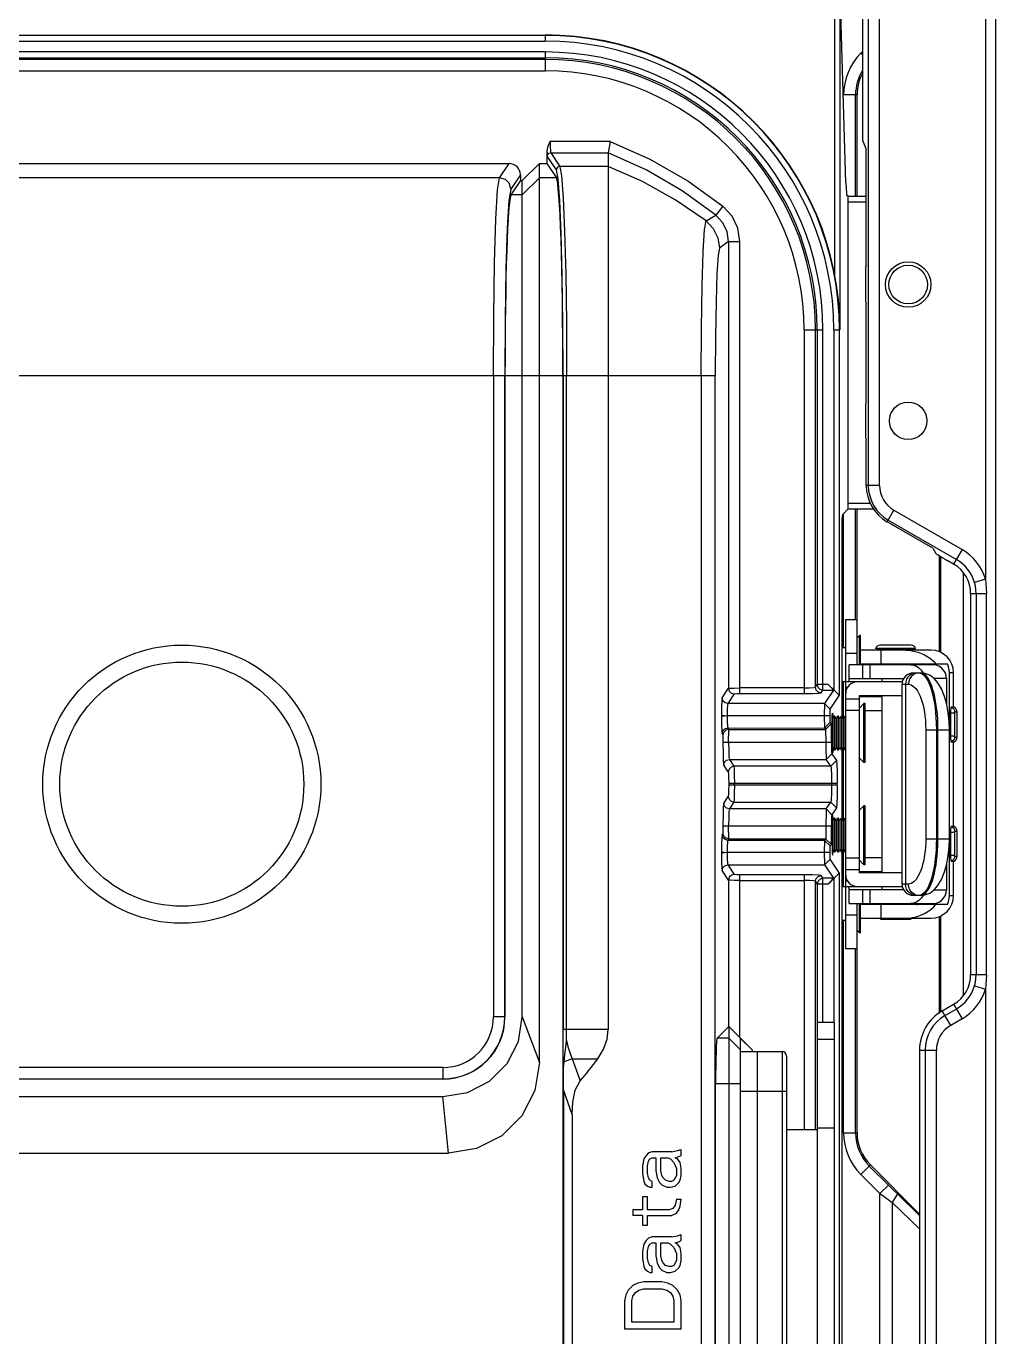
# Model space of a CAD drawing. Header units: millimetres. Extents: x -3132 to 28633, y 682 to 5849.
# Drawn here: x 7297.3 to 7382.7, y 2516.9 to 2632.3 of the extents above; entities that cross this region are included whole.
import ezdxf

# ---------------------------------------------------------------- set-up
doc = ezdxf.new("R2010")
doc.units = ezdxf.units.MM

msp = doc.modelspace()

# ---------------------------------------------------------------- linework, layer by layer
at = {"linetype": 'Continuous'}
for p, q in [((7372.511, 2591.842), (7372.511, 2695.104)), ((7381.828, 2695.104), (7381.828, 2583.582)), ((7371.511, 2694.037), (7371.511, 2591.842)), ((7382.745, 1716.961), (7382.745, 2694.105)), ((7371.028, 2622.209), (7371.028, 2679.036)), ((7369.539, 2618.499), (7369.073, 2634.419)), ((7368.545, 2633.058), (7368.545, 2610.306)), ((7369.045, 2605.533), (7369.045, 2633.058)), ((7343.028, 2631.48), (7279.028, 2631.48)), ((7279.028, 2630.98), (7343.028, 2630.98)), ((7343.028, 2631.48), (7343.028, 2630.98)), ((7343.028, 2630.016), (7279.028, 2630.016)), ((7279.028, 2629.516), (7343.028, 2629.516)), ((7343.028, 2629.357), (7279.028, 2629.357)), ((7343.028, 2630.016), (7343.028, 2628.358)), ((7371.028, 2630.079), (7370.854, 2629.905)), ((7370.854, 2629.905), (7371.028, 2629.73)), ((7279.028, 2628.358), (7343.028, 2628.358)), ((7370.522, 2626.236), (7369.334, 2626.236)), ((7370.388, 2617.292), (7370.388, 2626.236)), ((7370.522, 2617.292), (7370.522, 2626.236)), ((7343.197, 2621.321), (7343.197, 2620.188)), ((7348.779, 2622.139), (7343.486, 2622.139)), ((7348.779, 2622.139), (7348.592, 2621.14)), ((7371.328, 2621.484), (7371.028, 2622.209)), ((7371.328, 2611.195), (7371.328, 2621.484)), ((7282.19, 2620.188), (7339.858, 2620.188)), ((7339.027, 2618.94), (7339.858, 2620.188)), ((7341.028, 2618.686), (7342.528, 2620.188)), ((7342.528, 2541.033), (7342.528, 2620.188)), ((7342.528, 2620.188), (7343.197, 2620.188)), ((7343.197, 2620.188), (7344.028, 2618.94)), ((7344.03, 2619.639), (7343.23, 2620.84)), ((7343.529, 2621.14), (7344.33, 2619.939)), ((7343.529, 2621.14), (7348.592, 2621.14)), ((7348.592, 2621.14), (7348.592, 2543.935)), ((7339.027, 2618.94), (7283.03, 2618.94)), ((7340.857, 2619.189), (7340.026, 2617.942)), ((7340.857, 2619.189), (7340.857, 2618.686)), ((7342.528, 2618.94), (7341.028, 2617.442)), ((7344.028, 2618.94), (7342.528, 2618.94)), ((7348.592, 2619.939), (7344.33, 2619.939)), ((7340.857, 2618.686), (7340.028, 2617.442)), ((7340.857, 2618.686), (7341.028, 2618.686)), ((7341.028, 2545.033), (7341.028, 2618.686)), ((7341.028, 2617.442), (7340.028, 2617.442)), ((7369.747, 2617.362), (7369.605, 2617.362)), ((7369.727, 2616.81), (7369.747, 2617.362)), ((7369.727, 2590.256), (7369.727, 2616.81)), ((7369.727, 2616.81), (7371.328, 2616.81)), ((7371.328, 2617.292), (7369.744, 2617.292)), ((7357.213, 2615.136), (7358.076, 2615.65)), ((7358.702, 2616.428), (7358.076, 2615.65)), ((7359.194, 2613.314), (7358.404, 2612.744)), ((7359.194, 2613.314), (7359.194, 2573.98)), ((7359.194, 2613.314), (7360.194, 2613.314)), ((7360.194, 2573.508), (7360.194, 2613.314)), ((7371.328, 2611.195), (7371.308, 2611.094)), ((7371.308, 2607.972), (7371.308, 2611.094)), ((7371.308, 2607.972), (7371.328, 2607.871)), ((7371.328, 2599.195), (7371.328, 2607.871)), ((7365.853, 2605.533), (7365.853, 2573.508)), ((7365.853, 2605.533), (7367.511, 2605.533)), ((7366.852, 2574.081), (7366.852, 2605.533)), ((7367.011, 2605.533), (7367.011, 2574.32)), ((7367.511, 2573.823), (7367.511, 2605.533)), ((7368.475, 2605.533), (7368.475, 2573.83)), ((7368.475, 2605.533), (7368.975, 2605.533)), ((7368.975, 2573.372), (7368.975, 2605.533)), ((7282.575, 2601.516), (7339.482, 2601.516)), ((7338.482, 2601.516), (7338.482, 2545.033)), ((7339.482, 2545.033), (7339.482, 2601.516)), ((7339.5, 2601.516), (7339.5, 2545.033)), ((7339.5, 2601.516), (7344.606, 2601.516)), ((7344.606, 2601.516), (7344.606, 2515.088)), ((7344.63, 2601.516), (7344.63, 2543.935)), ((7344.63, 2601.516), (7358.022, 2601.516)), ((7344.93, 2543.935), (7344.93, 2601.516)), ((7356.797, 2601.516), (7356.797, 1906.961)), ((7358.022, 1908.046), (7358.022, 2601.516)), ((7371.328, 2599.195), (7371.308, 2599.094)), ((7371.308, 2595.972), (7371.308, 2599.094)), ((7371.308, 2595.972), (7371.328, 2595.871)), ((7371.328, 2591.842), (7371.328, 2595.871)), ((7372.511, 2591.842), (7371.328, 2591.842)), ((7369.744, 2589.774), (7369.727, 2590.256)), ((7371.737, 2590.256), (7369.727, 2590.256)), ((7369.744, 2589.774), (7369.226, 2589.255)), ((7369.334, 2577.533), (7369.334, 2589.255)), ((7369.744, 2589.774), (7372.015, 2589.774)), ((7370.388, 2580.033), (7370.388, 2589.774)), ((7370.522, 2580.033), (7370.522, 2589.774)), ((7373.178, 2588.638), (7373.769, 2589.662)), ((7373.769, 2589.662), (7379.769, 2586.198)), ((7369.167, 2588.234), (7369.167, 2571.533)), ((7377.207, 2586.312), (7373.178, 2588.638)), ((7373.27, 2588.797), (7379.27, 2585.333)), ((7377.207, 2586.312), (7377.474, 2585.85)), ((7377.748, 2585.666), (7377.748, 2577.187)), ((7377.89, 2577.138), (7377.89, 2585.579)), ((7379.769, 2586.198), (7379.028, 2584.914)), ((7379.028, 2584.914), (7378.473, 2585.235)), ((7379.887, 2546.927), (7379.887, 2584.139)), ((7381.828, 2583.582), (7380.869, 2583.3)), ((7380.528, 2582.316), (7380.528, 2548.75)), ((7380.528, 2582.316), (7381.92, 2582.316)), ((7381.012, 2582.316), (7381.012, 2548.75)), ((7381.92, 2548.75), (7381.92, 2582.316)), ((7369.526, 2551.033), (7369.526, 2580.033)), ((7369.526, 2580.033), (7370.526, 2580.033)), ((7370.526, 2576.033), (7370.526, 2580.033)), ((7370.726, 2578.633), (7370.527, 2578.432)), ((7370.726, 2576.033), (7370.726, 2578.633)), ((7370.826, 2578.633), (7370.726, 2578.633)), ((7370.826, 2576.033), (7370.826, 2578.633)), ((7369.526, 2577.533), (7369.167, 2577.533)), ((7375.679, 2577.48), (7372.152, 2577.48)), ((7372.347, 2577.433), (7372.152, 2577.48)), ((7372.347, 2577.433), (7375.484, 2577.433)), ((7375.299, 2577.778), (7372.532, 2577.778)), ((7372.715, 2577.433), (7372.715, 2577.333)), ((7375.115, 2577.433), (7375.115, 2577.333)), ((7375.484, 2577.433), (7375.679, 2577.48)), ((7370.526, 2577.033), (7369.526, 2577.033)), ((7377.031, 2577.333), (7370.826, 2577.333)), ((7372.646, 2576.133), (7372.646, 2577.333)), ((7369.826, 2574.533), (7369.826, 2576.033)), ((7377.223, 2576.033), (7369.826, 2576.033)), ((7370.826, 2576.133), (7378.5, 2576.133)), ((7371.026, 2574.833), (7371.026, 2576.033)), ((7371.632, 2576.033), (7371.632, 2574.833)), ((7372.715, 2576.133), (7372.715, 2576.033)), ((7375.115, 2576.133), (7375.115, 2576.033)), ((7375.488, 2575.333), (7376.124, 2575.333)), ((7375.719, 2575.333), (7375.511, 2575.308)), ((7377.48, 2576.133), (7377.48, 2576.004)), ((7378.665, 2555.733), (7378.665, 2575.333)), ((7379.031, 2575.333), (7378.665, 2575.333)), ((7379.031, 2572.333), (7379.031, 2575.333)), ((7358.634, 2573.139), (7359.194, 2573.98)), ((7365.853, 2574.005), (7360.194, 2574.005)), ((7366.852, 2574.081), (7367.011, 2574.32)), ((7367.986, 2574.32), (7367.011, 2574.32)), ((7367.986, 2574.32), (7368.475, 2573.83)), ((7374.506, 2574.533), (7369.167, 2574.533)), ((7369.334, 2571.299), (7369.334, 2574.533)), ((7369.667, 2574.033), (7369.526, 2574.033)), ((7369.826, 2574.833), (7374.629, 2574.833)), ((7372.715, 2574.833), (7372.715, 2574.533)), ((7374.488, 2556.733), (7374.488, 2574.333)), ((7374.488, 2574.333), (7375.044, 2574.333)), ((7374.785, 2574.333), (7374.785, 2556.733)), ((7378.408, 2574.833), (7377.316, 2574.833)), ((7378.408, 2574.833), (7378.408, 2572.604)), ((7359.692, 2573.483), (7359.131, 2572.642)), ((7360.194, 2573.508), (7365.853, 2573.508)), ((7367.35, 2573.584), (7367.511, 2573.823)), ((7367.511, 2573.823), (7368.442, 2573.823)), ((7368.442, 2573.823), (7367.655, 2572.642)), ((7368.155, 2572.142), (7368.974, 2573.372)), ((7370.726, 2573.033), (7369.526, 2573.033)), ((7370.726, 2557.733), (7370.726, 2573.333)), ((7370.726, 2573.333), (7374.488, 2573.333)), ((7372.715, 2573.233), (7370.726, 2573.233)), ((7370.826, 2573.233), (7370.826, 2573.333)), ((7372.715, 2573.333), (7372.715, 2557.733)), ((7367.655, 2572.642), (7359.131, 2572.642)), ((7367.655, 2572.642), (7367.636, 2571.561)), ((7368.155, 2572.142), (7367.655, 2572.642)), ((7368.354, 2571.757), (7368.362, 2571.782)), ((7368.362, 2571.782), (7368.375, 2571.755)), ((7368.375, 2571.755), (7368.395, 2571.544)), ((7370.726, 2572.033), (7369.526, 2572.033)), ((7371.126, 2572.633), (7370.726, 2572.23)), ((7371.126, 2567.433), (7371.126, 2572.633)), ((7371.226, 2572.633), (7371.126, 2572.633)), ((7371.226, 2567.433), (7371.226, 2572.633)), ((7371.226, 2572.033), (7372.715, 2572.033)), ((7378.759, 2571.783), (7378.759, 2569.783)), ((7379.108, 2571.783), (7378.759, 2571.783)), ((7378.819, 2572.333), (7379.031, 2572.333)), ((7379.108, 2571.783), (7379.108, 2569.783)), ((7379.331, 2571.875), (7379.117, 2571.875)), ((7379.331, 2569.691), (7379.331, 2571.875)), ((7368.136, 2571.561), (7359.08, 2571.561)), ((7359.213, 2570.35), (7359.131, 2570.481)), ((7359.131, 2570.481), (7367.655, 2570.48)), ((7367.636, 2571.561), (7367.655, 2570.48)), ((7368.136, 2570.961), (7367.655, 2570.48)), ((7367.655, 2570.48), (7367.746, 2570.354)), ((7368.259, 2570.864), (7367.754, 2570.349)), ((7368.279, 2570.844), (7368.136, 2570.961)), ((7368.259, 2569.216), (7368.259, 2570.864)), ((7368.367, 2571.299), (7368.503, 2571.533)), ((7368.367, 2571.299), (7368.367, 2568.767)), ((7368.395, 2571.544), (7368.402, 2571.359)), ((7368.503, 2571.533), (7368.503, 2568.533)), ((7368.557, 2571.533), (7368.503, 2571.533)), ((7368.557, 2568.533), (7368.557, 2571.533)), ((7368.692, 2571.299), (7368.557, 2571.533)), ((7368.692, 2571.299), (7368.827, 2571.533)), ((7368.692, 2571.299), (7368.692, 2568.767)), ((7368.827, 2571.533), (7368.827, 2568.533)), ((7368.881, 2571.533), (7368.827, 2571.533)), ((7368.881, 2568.533), (7368.881, 2571.533)), ((7369.017, 2571.299), (7368.881, 2571.533)), ((7369.017, 2571.299), (7369.152, 2571.533)), ((7369.017, 2571.299), (7369.017, 2568.767)), ((7369.152, 2571.533), (7369.152, 2568.533)), ((7369.206, 2571.533), (7369.152, 2571.533)), ((7369.206, 2568.533), (7369.206, 2571.533)), ((7369.341, 2571.299), (7369.206, 2571.533)), ((7369.341, 2571.299), (7369.477, 2571.533)), ((7369.341, 2571.299), (7369.341, 2568.767)), ((7369.477, 2571.533), (7369.477, 2568.533)), ((7369.526, 2571.533), (7369.477, 2571.533)), ((7358.634, 2569.984), (7358.705, 2569.904)), ((7358.705, 2569.904), (7358.705, 2569.216)), ((7359.202, 2569.216), (7359.213, 2570.35)), ((7359.213, 2570.35), (7367.75, 2570.349)), ((7367.754, 2570.349), (7367.759, 2569.216)), ((7376.573, 2570.333), (7376.573, 2560.733)), ((7376.573, 2570.333), (7378.652, 2570.333)), ((7377.507, 2570.333), (7377.507, 2560.733)), ((7377.652, 2560.733), (7377.652, 2570.333)), ((7378.652, 2560.733), (7378.652, 2570.333)), ((7378.759, 2569.783), (7379.108, 2569.783)), ((7379.117, 2569.691), (7379.331, 2569.691)), ((7368.259, 2569.216), (7358.705, 2569.216)), ((7368.292, 2568.219), (7367.792, 2567.718)), ((7368.292, 2568.219), (7368.699, 2567.608)), ((7368.333, 2568.521), (7368.317, 2568.916)), ((7368.375, 2568.309), (7368.362, 2568.284)), ((7368.367, 2568.767), (7368.503, 2568.533)), ((7368.557, 2568.533), (7368.503, 2568.533)), ((7368.692, 2568.767), (7368.557, 2568.533)), ((7368.692, 2568.767), (7368.827, 2568.533)), ((7368.881, 2568.533), (7368.827, 2568.533)), ((7369.017, 2568.767), (7368.881, 2568.533)), ((7369.017, 2568.767), (7369.152, 2568.533)), ((7369.206, 2568.533), (7369.152, 2568.533)), ((7369.167, 2568.533), (7369.167, 2562.533)), ((7369.341, 2568.767), (7369.206, 2568.533)), ((7369.334, 2562.299), (7369.334, 2568.767)), ((7369.341, 2568.767), (7369.477, 2568.533)), ((7369.526, 2568.533), (7369.477, 2568.533)), ((7379.031, 2569.233), (7378.819, 2569.233)), ((7379.031, 2561.833), (7379.031, 2569.233)), ((7359.178, 2566.61), (7358.771, 2567.221)), ((7359.269, 2567.718), (7359.676, 2567.107)), ((7359.269, 2567.718), (7367.792, 2567.718)), ((7368.199, 2567.107), (7359.676, 2567.107)), ((7368.199, 2567.107), (7367.792, 2567.718)), ((7368.699, 2567.608), (7368.199, 2567.107)), ((7371.126, 2567.433), (7370.726, 2567.836)), ((7371.226, 2567.433), (7371.126, 2567.433)), ((7359.211, 2565.609), (7359.211, 2565.456)), ((7359.211, 2565.609), (7368.766, 2565.609)), ((7368.766, 2565.456), (7359.211, 2565.456)), ((7359.709, 2565.456), (7359.709, 2565.609)), ((7368.265, 2565.609), (7368.265, 2565.456)), ((7368.766, 2565.456), (7368.766, 2565.609)), ((7358.771, 2563.845), (7359.178, 2564.456)), ((7359.676, 2563.958), (7359.269, 2563.348)), ((7359.676, 2563.958), (7368.199, 2563.958)), ((7367.792, 2563.348), (7368.199, 2563.958)), ((7368.699, 2563.458), (7368.199, 2563.958)), ((7371.126, 2563.633), (7370.726, 2563.23)), ((7371.126, 2558.433), (7371.126, 2563.633)), ((7371.226, 2563.633), (7371.126, 2563.633)), ((7371.226, 2558.433), (7371.226, 2563.633)), ((7367.792, 2563.348), (7359.269, 2563.348)), ((7367.786, 2563.133), (7367.759, 2561.85)), ((7367.792, 2563.348), (7367.786, 2563.133)), ((7368.292, 2562.847), (7367.792, 2563.348)), ((7368.699, 2563.458), (7368.292, 2562.847)), ((7368.333, 2562.543), (7368.317, 2562.147)), ((7368.374, 2562.757), (7368.362, 2562.782)), ((7368.367, 2562.299), (7368.503, 2562.533)), ((7368.503, 2562.533), (7368.503, 2559.533)), ((7368.557, 2562.533), (7368.503, 2562.533)), ((7368.557, 2559.533), (7368.557, 2562.533)), ((7368.692, 2562.299), (7368.557, 2562.533)), ((7368.692, 2562.299), (7368.827, 2562.533)), ((7368.827, 2562.533), (7368.827, 2559.533)), ((7368.881, 2562.533), (7368.827, 2562.533)), ((7368.881, 2559.533), (7368.881, 2562.533)), ((7369.017, 2562.299), (7368.881, 2562.533)), ((7369.017, 2562.299), (7369.152, 2562.533)), ((7369.152, 2562.533), (7369.152, 2559.533)), ((7369.206, 2562.533), (7369.152, 2562.533)), ((7369.206, 2559.533), (7369.206, 2562.533)), ((7369.341, 2562.299), (7369.206, 2562.533)), ((7369.341, 2562.299), (7369.477, 2562.533)), ((7369.477, 2562.533), (7369.477, 2559.533)), ((7369.526, 2562.533), (7369.477, 2562.533)), ((7358.705, 2561.85), (7358.705, 2561.162)), ((7358.705, 2561.85), (7368.259, 2561.85)), ((7359.211, 2560.716), (7359.202, 2561.85)), ((7367.759, 2561.85), (7367.759, 2560.709)), ((7368.259, 2560.202), (7368.259, 2561.85)), ((7368.367, 2562.299), (7368.367, 2559.767)), ((7368.692, 2562.299), (7368.692, 2559.767)), ((7369.017, 2562.299), (7369.017, 2559.767)), ((7369.341, 2562.299), (7369.341, 2559.767)), ((7378.759, 2561.283), (7378.759, 2559.283)), ((7379.108, 2561.283), (7378.759, 2561.283)), ((7378.819, 2561.833), (7379.031, 2561.833)), ((7379.108, 2561.283), (7379.108, 2559.283)), ((7379.331, 2561.375), (7379.117, 2561.375)), ((7379.331, 2559.191), (7379.331, 2561.375)), ((7358.705, 2561.162), (7358.634, 2561.082)), ((7359.131, 2560.585), (7359.211, 2560.716)), ((7367.655, 2560.585), (7359.131, 2560.585)), ((7359.211, 2560.716), (7367.751, 2560.709)), ((7367.655, 2560.585), (7367.636, 2559.505)), ((7367.751, 2560.709), (7367.655, 2560.585)), ((7368.143, 2560.098), (7367.655, 2560.585)), ((7368.279, 2560.222), (7367.751, 2560.709)), ((7368.143, 2560.098), (7368.279, 2560.222)), ((7376.573, 2560.733), (7378.652, 2560.733)), ((7368.136, 2559.505), (7359.08, 2559.505)), ((7367.636, 2559.505), (7367.655, 2558.424)), ((7368.155, 2558.924), (7367.655, 2558.424)), ((7368.974, 2557.694), (7368.155, 2558.924)), ((7368.354, 2559.308), (7368.362, 2559.284)), ((7368.362, 2559.284), (7368.375, 2559.311)), ((7368.367, 2559.767), (7368.503, 2559.533)), ((7368.375, 2559.311), (7368.395, 2559.522)), ((7368.395, 2559.522), (7368.402, 2559.707)), ((7368.557, 2559.533), (7368.503, 2559.533)), ((7368.692, 2559.767), (7368.557, 2559.533)), ((7368.692, 2559.767), (7368.827, 2559.533)), ((7368.881, 2559.533), (7368.827, 2559.533)), ((7369.017, 2559.767), (7368.881, 2559.533)), ((7369.017, 2559.767), (7369.152, 2559.533)), ((7369.206, 2559.533), (7369.152, 2559.533)), ((7369.167, 2559.533), (7369.167, 2410.832)), ((7369.341, 2559.767), (7369.206, 2559.533)), ((7369.334, 2556.533), (7369.334, 2559.767)), ((7369.341, 2559.767), (7369.477, 2559.533)), ((7369.526, 2559.533), (7369.477, 2559.533)), ((7369.526, 2559.033), (7370.726, 2559.033)), ((7372.715, 2559.033), (7371.226, 2559.033)), ((7378.759, 2559.283), (7379.108, 2559.283)), ((7379.117, 2559.191), (7379.331, 2559.191)), ((7359.194, 2557.086), (7358.634, 2557.927)), ((7359.131, 2558.424), (7359.692, 2557.583)), ((7359.131, 2558.424), (7367.655, 2558.424)), ((7367.655, 2558.424), (7368.444, 2557.246)), ((7369.526, 2558.033), (7370.726, 2558.033)), ((7371.126, 2558.433), (7370.726, 2558.836)), ((7370.726, 2557.833), (7372.715, 2557.833)), ((7370.826, 2557.733), (7370.826, 2557.833)), ((7371.226, 2558.433), (7371.126, 2558.433)), ((7378.408, 2558.461), (7378.408, 2556.233)), ((7379.031, 2558.733), (7378.819, 2558.733)), ((7379.031, 2555.733), (7379.031, 2558.733)), ((7359.194, 2557.086), (7359.194, 2544.169)), ((7360.194, 2543.22), (7360.194, 2557.558)), ((7365.853, 2557.558), (7360.194, 2557.558)), ((7360.194, 2557.061), (7365.853, 2557.061)), ((7365.853, 2557.558), (7365.853, 2535.133)), ((7366.852, 2535.133), (7366.852, 2556.985)), ((7367.011, 2556.746), (7366.852, 2556.985)), ((7367.011, 2556.746), (7367.011, 2535.133)), ((7367.011, 2556.746), (7367.986, 2556.746)), ((7367.509, 2557.243), (7367.35, 2557.482)), ((7367.511, 2557.164), (7367.509, 2557.243)), ((7368.447, 2557.243), (7367.509, 2557.243)), ((7367.511, 2544.533), (7367.511, 2557.164)), ((7368.475, 2557.236), (7367.986, 2556.746)), ((7368.475, 2557.236), (7368.475, 2544.533)), ((7368.975, 2333.372), (7368.975, 2557.694)), ((7369.526, 2557.033), (7369.667, 2557.033)), ((7374.488, 2557.733), (7370.726, 2557.733)), ((7375.044, 2556.733), (7374.488, 2556.733)), ((7369.167, 2556.533), (7374.506, 2556.533)), ((7369.826, 2555.033), (7369.826, 2556.533)), ((7374.629, 2556.233), (7369.826, 2556.233)), ((7371.026, 2555.033), (7371.026, 2556.233)), ((7371.632, 2556.233), (7371.632, 2555.033)), ((7372.715, 2556.533), (7372.715, 2556.233)), ((7376.124, 2555.733), (7375.488, 2555.733)), ((7375.719, 2555.733), (7375.511, 2555.758)), ((7376.231, 2555.802), (7375.978, 2555.733)), ((7377.316, 2556.233), (7378.408, 2556.233)), ((7378.665, 2555.733), (7379.031, 2555.733)), ((7369.826, 2555.033), (7377.223, 2555.033)), ((7370.526, 2551.033), (7370.526, 2555.033)), ((7370.726, 2552.433), (7370.726, 2555.033)), ((7370.826, 2552.433), (7370.826, 2555.033)), ((7378.5, 2554.933), (7370.826, 2554.933)), ((7372.646, 2553.733), (7372.646, 2554.933)), ((7372.715, 2555.033), (7372.715, 2554.933)), ((7375.115, 2555.033), (7375.115, 2554.933)), ((7377.48, 2555.062), (7377.48, 2554.933)), ((7369.526, 2553.533), (7369.167, 2553.533)), ((7369.334, 2534.83), (7369.334, 2553.533)), ((7369.526, 2554.033), (7370.526, 2554.033)), ((7370.826, 2553.733), (7377.031, 2553.733)), ((7372.615, 2553.633), (7375.215, 2553.633)), ((7377.748, 2553.878), (7377.748, 2545.34)), ((7377.89, 2545.459), (7377.89, 2553.928)), ((7370.726, 2552.433), (7370.527, 2552.634)), ((7370.826, 2552.433), (7370.726, 2552.433)), ((7370.526, 2551.033), (7369.526, 2551.033)), ((7370.388, 2534.83), (7370.388, 2551.033)), ((7370.522, 2534.83), (7370.522, 2551.033)), ((7381.92, 2548.75), (7380.528, 2548.75)), ((7380.869, 2547.766), (7381.828, 2547.484)), ((7381.828, 2547.484), (7381.828, 2343.582)), ((7378.028, 2545.574), (7379.028, 2546.152)), ((7378.769, 2544.29), (7378.028, 2545.574)), ((7379.27, 2545.733), (7378.27, 2545.156)), ((7379.028, 2546.152), (7379.769, 2544.868)), ((7339.5, 2545.033), (7338.482, 2545.033)), ((7341.028, 2545.033), (7342.528, 2541.033)), ((7348.592, 2543.935), (7344.63, 2543.935)), ((7358.193, 2543.168), (7359.194, 2544.169)), ((7359.211, 2544.186), (7359.228, 2543.168)), ((7359.228, 2544.177), (7359.211, 2544.186)), ((7367.028, 2512.033), (7367.028, 2544.533)), ((7368.528, 2544.533), (7367.028, 2544.533)), ((7368.528, 2511.533), (7368.528, 2544.533)), ((7379.769, 2544.868), (7378.769, 2544.29)), ((7359.228, 2543.168), (7358.193, 2543.168)), ((7359.228, 2543.168), (7359.228, 2507.898)), ((7360.228, 2542.168), (7359.228, 2543.168)), ((7360.194, 2543.22), (7361.285, 2542.145)), ((7360.228, 2543.167), (7360.228, 2507.899)), ((7361.267, 2542.128), (7360.228, 2543.167)), ((7368.528, 2543.033), (7367.028, 2543.033)), ((7360.228, 2541.983), (7363.908, 2541.983)), ((7361.267, 2542.128), (7361.285, 2542.145)), ((7361.267, 2542.128), (7361.267, 2541.983)), ((7361.285, 2542.145), (7361.285, 2541.983)), ((7361.728, 2541.983), (7361.728, 2509.083)), ((7363.908, 2541.983), (7363.908, 2509.083)), ((7376.028, 2542.11), (7376.028, 2500.152)), ((7376.028, 2542.11), (7377.511, 2542.11)), ((7376.511, 2542.11), (7376.511, 2500.152)), ((7377.511, 2500.152), (7377.511, 2542.11)), ((7334.028, 2540.579), (7288.028, 2540.579)), ((7334.028, 2540.579), (7334.028, 2539.561)), ((7345.42, 2541.346), (7346.112, 2539.397)), ((7345.42, 2541.346), (7347.681, 2541.346)), ((7364.308, 2541.583), (7364.308, 2509.483)), ((7288.028, 2539.579), (7334.028, 2539.579)), ((7344.657, 2538.609), (7344.645, 2515.088)), ((7345.431, 2536.432), (7344.657, 2538.609)), ((7358.058, 2511.896), (7358.058, 2539.17)), ((7358.058, 2539.17), (7360.228, 2539.17)), ((7360.228, 2538.483), (7364.308, 2538.483)), ((7288.028, 2538.033), (7334.028, 2538.033)), ((7334.528, 2533.033), (7334.028, 2538.033)), ((7345.431, 2536.432), (7345.431, 2515.088)), ((7364.308, 2535.133), (7367.028, 2535.133)), ((7367.028, 2535.276), (7368.528, 2535.276)), ((7369.334, 2534.83), (7370.522, 2534.83)), ((7287.528, 2533.033), (7334.528, 2533.033)), ((7351.73, 2532.533), (7351.624, 2531.908)), ((7351.943, 2532.845), (7351.73, 2532.533)), ((7352.156, 2533.054), (7351.943, 2532.845)), ((7352.475, 2533.158), (7352.156, 2533.054)), ((7352.156, 2532.325), (7352.262, 2532.533)), ((7352.262, 2532.533), (7352.475, 2532.637)), ((7354.177, 2533.158), (7352.475, 2533.158)), ((7352.475, 2532.637), (7352.794, 2532.637)), ((7352.794, 2532.637), (7352.794, 2531.491)), ((7353.22, 2531.491), (7353.22, 2532.637)), ((7353.22, 2532.637), (7353.858, 2532.637)), ((7353.858, 2532.637), (7354.071, 2532.533)), ((7354.071, 2532.533), (7354.39, 2532.22)), ((7354.177, 2533.158), (7354.709, 2533.262)), ((7354.496, 2532.637), (7354.815, 2532.741)), ((7354.709, 2532.533), (7354.496, 2532.637)), ((7354.709, 2533.262), (7355.028, 2533.366)), ((7354.922, 2532.22), (7354.709, 2532.533)), ((7354.815, 2532.741), (7355.028, 2532.845)), ((7355.028, 2532.845), (7355.028, 2533.366)), ((7351.624, 2531.908), (7351.624, 2531.283)), ((7351.624, 2531.283), (7351.73, 2530.554)), ((7352.049, 2531.908), (7352.156, 2532.325)), ((7352.049, 2531.283), (7352.049, 2531.908)), ((7352.156, 2530.866), (7352.049, 2531.283)), ((7352.794, 2531.491), (7352.9, 2530.866)), ((7353.326, 2531.075), (7353.22, 2531.491)), ((7354.39, 2532.22), (7354.603, 2531.7)), ((7354.603, 2531.7), (7354.603, 2531.075)), ((7355.028, 2531.7), (7354.922, 2532.22)), ((7355.028, 2531.075), (7355.028, 2531.7)), ((7371.694, 2532.001), (7370.854, 2531.161)), ((7373.287, 2530.219), (7371.599, 2531.906)), ((7376.028, 2527.667), (7371.694, 2532.001)), ((7351.73, 2530.554), (7351.837, 2530.345)), ((7351.837, 2530.345), (7352.049, 2530.137)), ((7352.049, 2530.137), (7352.262, 2530.033)), ((7352.262, 2530.658), (7352.156, 2530.866)), ((7352.475, 2530.554), (7352.262, 2530.658)), ((7352.475, 2530.033), (7352.475, 2530.554)), ((7352.9, 2530.866), (7353.113, 2530.45)), ((7353.113, 2530.45), (7353.326, 2530.241)), ((7353.432, 2530.866), (7353.326, 2531.075)), ((7353.326, 2530.241), (7353.752, 2530.033)), ((7353.645, 2530.658), (7353.432, 2530.866)), ((7353.964, 2530.554), (7353.645, 2530.658)), ((7354.177, 2530.554), (7353.964, 2530.554)), ((7354.071, 2530.033), (7354.496, 2530.137)), ((7354.39, 2530.658), (7354.177, 2530.554)), ((7354.603, 2531.075), (7354.39, 2530.658)), ((7354.496, 2530.137), (7354.815, 2530.45)), ((7354.815, 2530.45), (7354.922, 2530.658)), ((7354.922, 2530.658), (7355.028, 2531.075)), ((7370.854, 2531.161), (7372.542, 2529.474)), ((7372.542, 2529.474), (7373.287, 2530.219)), ((7351.624, 2529.2), (7351.624, 2528.054)), ((7352.049, 2529.2), (7351.624, 2529.2)), ((7352.049, 2528.054), (7352.049, 2529.2)), ((7352.262, 2530.033), (7352.475, 2530.033)), ((7353.752, 2530.033), (7354.071, 2530.033)), ((7354.603, 2528.991), (7354.496, 2528.47)), ((7354.603, 2528.991), (7355.028, 2528.991)), ((7354.922, 2528.366), (7355.028, 2528.991)), ((7372.542, 2496.279), (7372.542, 2529.474)), ((7374.073, 2529.446), (7373.611, 2528.7)), ((7376.028, 2527.557), (7374.073, 2529.446)), ((7350.773, 2528.054), (7350.773, 2527.533)), ((7351.624, 2528.054), (7350.773, 2528.054)), ((7353.964, 2528.054), (7352.049, 2528.054)), ((7354.283, 2528.158), (7353.964, 2528.054)), ((7354.177, 2527.533), (7354.603, 2527.741)), ((7354.496, 2528.47), (7354.283, 2528.158)), ((7354.603, 2527.741), (7354.815, 2528.054)), ((7354.815, 2528.054), (7354.922, 2528.366)), ((7373.611, 2528.7), (7373.611, 2497.024)), ((7373.611, 2528.7), (7376.028, 2526.366)), ((7351.624, 2527.533), (7350.773, 2527.533)), ((7351.624, 2527.533), (7351.624, 2526.7)), ((7351.624, 2526.7), (7352.049, 2526.7)), ((7352.049, 2526.7), (7352.049, 2527.533)), ((7352.049, 2527.533), (7354.177, 2527.533)), ((7352.156, 2525.554), (7351.943, 2525.345)), ((7352.475, 2525.658), (7352.156, 2525.554)), ((7354.177, 2525.658), (7352.475, 2525.658)), ((7354.177, 2525.658), (7354.709, 2525.762)), ((7354.709, 2525.762), (7355.028, 2525.866)), ((7355.028, 2525.345), (7355.028, 2525.866)), ((7351.73, 2525.033), (7351.624, 2524.408)), ((7351.624, 2524.408), (7351.624, 2523.783)), ((7351.943, 2525.345), (7351.73, 2525.033)), ((7352.049, 2524.408), (7352.156, 2524.825)), ((7352.049, 2523.783), (7352.049, 2524.408)), ((7352.156, 2524.825), (7352.262, 2525.033)), ((7352.262, 2525.033), (7352.475, 2525.137)), ((7352.475, 2525.137), (7352.794, 2525.137)), ((7352.794, 2525.137), (7352.794, 2523.991)), ((7353.22, 2523.991), (7353.22, 2525.137)), ((7353.22, 2525.137), (7353.858, 2525.137)), ((7353.858, 2525.137), (7354.071, 2525.033)), ((7354.071, 2525.033), (7354.39, 2524.72)), ((7354.39, 2524.72), (7354.603, 2524.2)), ((7354.496, 2525.137), (7354.815, 2525.241)), ((7354.709, 2525.033), (7354.496, 2525.137)), ((7354.922, 2524.72), (7354.709, 2525.033)), ((7354.815, 2525.241), (7355.028, 2525.345)), ((7355.028, 2524.2), (7354.922, 2524.72)), ((7351.624, 2523.783), (7351.73, 2523.054)), ((7352.156, 2523.366), (7352.049, 2523.783)), ((7352.262, 2523.158), (7352.156, 2523.366)), ((7352.475, 2523.054), (7352.262, 2523.158)), ((7352.794, 2523.991), (7352.9, 2523.366)), ((7352.9, 2523.366), (7353.113, 2522.95)), ((7353.326, 2523.575), (7353.22, 2523.991)), ((7353.432, 2523.366), (7353.326, 2523.575)), ((7353.645, 2523.158), (7353.432, 2523.366)), ((7353.964, 2523.054), (7353.645, 2523.158)), ((7354.39, 2523.158), (7354.177, 2523.054)), ((7354.603, 2523.575), (7354.39, 2523.158)), ((7354.603, 2524.2), (7354.603, 2523.575)), ((7354.815, 2522.95), (7354.922, 2523.158)), ((7354.922, 2523.158), (7355.028, 2523.575)), ((7355.028, 2523.575), (7355.028, 2524.2)), ((7351.73, 2523.054), (7351.837, 2522.845)), ((7351.837, 2522.845), (7352.049, 2522.637)), ((7352.049, 2522.637), (7352.262, 2522.533)), ((7352.262, 2522.533), (7352.475, 2522.533)), ((7352.475, 2522.533), (7352.475, 2523.054)), ((7353.113, 2522.95), (7353.326, 2522.741)), ((7353.326, 2522.741), (7353.752, 2522.533)), ((7353.752, 2522.533), (7354.071, 2522.533)), ((7354.177, 2523.054), (7353.964, 2523.054)), ((7354.071, 2522.533), (7354.496, 2522.637)), ((7354.496, 2522.637), (7354.815, 2522.95)), ((7350.347, 2520.97), (7350.135, 2520.554)), ((7350.773, 2521.387), (7350.347, 2520.97)), ((7351.198, 2521.595), (7350.773, 2521.387)), ((7350.986, 2520.762), (7351.305, 2520.97)), ((7351.73, 2521.7), (7351.198, 2521.595)), ((7351.305, 2520.97), (7351.73, 2521.075)), ((7353.326, 2521.7), (7351.73, 2521.7)), ((7351.73, 2521.075), (7353.326, 2521.075)), ((7353.858, 2521.595), (7353.326, 2521.7)), ((7353.326, 2521.075), (7353.752, 2520.97)), ((7353.752, 2520.97), (7354.071, 2520.762)), ((7354.283, 2521.387), (7353.858, 2521.595)), ((7354.709, 2520.97), (7354.283, 2521.387)), ((7354.922, 2520.554), (7354.709, 2520.97)), ((7350.135, 2520.554), (7350.028, 2520.033)), ((7350.028, 2520.033), (7350.028, 2517.533)), ((7350.666, 2520.033), (7350.773, 2520.45)), ((7350.666, 2518.158), (7350.666, 2520.033)), ((7350.773, 2520.45), (7350.986, 2520.762)), ((7354.071, 2520.762), (7354.283, 2520.45)), ((7354.283, 2520.45), (7354.39, 2520.033)), ((7354.39, 2520.033), (7354.39, 2518.158)), ((7355.028, 2520.033), (7354.922, 2520.554)), ((7355.028, 2517.533), (7355.028, 2520.033)), ((7355.028, 2517.533), (7350.028, 2517.533)), ((7354.39, 2518.158), (7350.666, 2518.158))]:
    msp.add_line(p, q, dxfattribs=at)
for points in [[(7343.486, 2622.139), (7343.343, 2621.865), (7343.237, 2621.593), (7343.197, 2621.321)], [(7343.197, 2621.321), (7343.206, 2621.072), (7343.217, 2620.908), (7343.23, 2620.84)], [(7343.486, 2622.139), (7343.492, 2621.654), (7343.508, 2621.291), (7343.529, 2621.14)], [(7348.779, 2622.139), (7352.277, 2620.582), (7355.597, 2618.672), (7358.702, 2616.428)], [(7343.23, 2620.84), (7343.268, 2620.986), (7343.375, 2621.097), (7343.529, 2621.14)], [(7358.076, 2615.65), (7355.106, 2617.8), (7351.934, 2619.636), (7348.592, 2621.14)], [(7338.482, 2601.516), (7338.509, 2606.733), (7338.585, 2611.473), (7338.705, 2615.302), (7338.856, 2617.869), (7339.027, 2618.94)], [(7340.026, 2617.942), (7339.898, 2618.429), (7339.539, 2618.798), (7339.027, 2618.94)], [(7344.33, 2619.939), (7344.184, 2619.901), (7344.072, 2619.793), (7344.03, 2619.639)], [(7344.63, 2601.516), (7344.61, 2606.07), (7344.551, 2610.321), (7344.456, 2614.006), (7344.333, 2616.9), (7344.188, 2618.82), (7344.03, 2619.639)], [(7344.33, 2619.939), (7344.487, 2619.11), (7344.632, 2617.16), (7344.756, 2614.213), (7344.851, 2610.458), (7344.91, 2606.134), (7344.93, 2601.516)], [(7357.213, 2615.136), (7354.492, 2616.997), (7351.611, 2618.602), (7348.592, 2619.939)], [(7340.026, 2617.942), (7339.855, 2616.927), (7339.704, 2614.507), (7339.585, 2610.907), (7339.508, 2606.447), (7339.482, 2601.516)], [(7369.539, 2618.499), (7369.561, 2617.998), (7369.583, 2617.604), (7369.605, 2617.431)], [(7359.194, 2613.314), (7359.063, 2614.194), (7358.679, 2614.996), (7358.076, 2615.65)], [(7360.194, 2613.314), (7360.018, 2614.487), (7359.505, 2615.557), (7358.702, 2616.428)], [(7356.797, 2601.516), (7356.817, 2605.662), (7356.876, 2609.408), (7356.968, 2612.405), (7357.084, 2614.376), (7357.213, 2615.136)], [(7357.213, 2615.136), (7357.853, 2614.475), (7358.263, 2613.652), (7358.404, 2612.744)], [(7358.404, 2612.744), (7358.285, 2612.121), (7358.179, 2610.497), (7358.095, 2608.029), (7358.041, 2604.943), (7358.022, 2601.516)], [(7369.226, 2589.255), (7369.206, 2589.122), (7369.187, 2588.774), (7369.167, 2588.234)], [(7381.012, 2582.316), (7380.996, 2582.647), (7380.948, 2582.976), (7380.869, 2583.3)], [(7381.828, 2583.582), (7381.879, 2583.169), (7381.909, 2582.747), (7381.92, 2582.316)], [(7374.851, 2577.333), (7375.106, 2577.322), (7375.37, 2577.289), (7375.642, 2577.232), (7375.919, 2577.151), (7376.199, 2577.044), (7376.476, 2576.91), (7376.747, 2576.751), (7377.007, 2576.566), (7377.249, 2576.36), (7377.469, 2576.133)], [(7375.511, 2575.308), (7375.314, 2575.234), (7375.136, 2575.115), (7374.989, 2574.956), (7374.877, 2574.767), (7374.808, 2574.555), (7374.785, 2574.333)], [(7375.978, 2575.333), (7375.736, 2575.299), (7375.511, 2575.199), (7375.317, 2575.04), (7375.169, 2574.833), (7375.076, 2574.592), (7375.044, 2574.333)], [(7375.238, 2576.033), (7375.503, 2576.003), (7375.753, 2575.914), (7375.977, 2575.771), (7376.164, 2575.582), (7376.305, 2575.355), (7376.321, 2575.309)], [(7375.619, 2576.033), (7375.667, 2576.068), (7375.776, 2576.117), (7375.883, 2576.133)], [(7375.978, 2575.333), (7376.223, 2575.268), (7376.437, 2575.103), (7376.621, 2574.869), (7376.777, 2574.597), (7376.906, 2574.306), (7377.015, 2574.007), (7377.109, 2573.699), (7377.192, 2573.374), (7377.267, 2573.025), (7377.332, 2572.654), (7377.389, 2572.263), (7377.435, 2571.853), (7377.471, 2571.409), (7377.497, 2570.909), (7377.507, 2570.333)], [(7377.652, 2570.333), (7377.645, 2570.814), (7377.625, 2571.257), (7377.595, 2571.679), (7377.555, 2572.082), (7377.505, 2572.47), (7377.445, 2572.841), (7377.377, 2573.192), (7377.3, 2573.525), (7377.209, 2573.85), (7377.101, 2574.176), (7376.967, 2574.502), (7376.803, 2574.811), (7376.605, 2575.078), (7376.375, 2575.264), (7376.122, 2575.333)], [(7378.652, 2570.333), (7378.629, 2571.051), (7378.554, 2571.812), (7378.423, 2572.552), (7378.23, 2573.26), (7377.965, 2573.92), (7377.652, 2574.449), (7377.312, 2574.838), (7376.923, 2575.121), (7376.499, 2575.288), (7376.124, 2575.333)], [(7378.408, 2574.833), (7378.378, 2575.101), (7378.291, 2575.355), (7378.15, 2575.582), (7377.963, 2575.771), (7377.739, 2575.914), (7377.488, 2576.003), (7377.223, 2576.033)], [(7378.665, 2575.333), (7378.646, 2575.606), (7378.591, 2575.875), (7378.5, 2576.133)], [(7359.194, 2573.98), (7359.34, 2573.993), (7359.704, 2574.002), (7360.194, 2574.005)], [(7359.194, 2573.98), (7359.258, 2573.738), (7359.437, 2573.554), (7359.692, 2573.483)], [(7365.853, 2574.005), (7366.342, 2574.015), (7366.707, 2574.043), (7366.852, 2574.081)], [(7367.35, 2573.584), (7367.107, 2573.647), (7366.923, 2573.826), (7366.852, 2574.081)], [(7367.011, 2574.32), (7367.075, 2574.077), (7367.253, 2573.893), (7367.511, 2573.823)], [(7368.442, 2573.823), (7368.377, 2573.909), (7368.211, 2574.09), (7367.986, 2574.32)], [(7375.044, 2574.333), (7375.289, 2574.281), (7375.503, 2574.149), (7375.687, 2573.962), (7375.843, 2573.744), (7375.972, 2573.511), (7376.081, 2573.272), (7376.175, 2573.026), (7376.258, 2572.766), (7376.333, 2572.486), (7376.398, 2572.19), (7376.455, 2571.877), (7376.501, 2571.549), (7376.537, 2571.194), (7376.563, 2570.794), (7376.573, 2570.333)], [(7358.634, 2573.139), (7358.608, 2572.907), (7358.59, 2572.341), (7358.583, 2571.561)], [(7359.131, 2572.642), (7358.889, 2572.705), (7358.705, 2572.884), (7358.634, 2573.139)], [(7359.692, 2573.483), (7359.764, 2573.495), (7359.95, 2573.505), (7360.194, 2573.508)], [(7365.853, 2573.508), (7366.584, 2573.518), (7367.133, 2573.546), (7367.35, 2573.584)], [(7368.475, 2573.83), (7368.705, 2573.605), (7368.887, 2573.437), (7368.974, 2573.372)], [(7359.131, 2572.642), (7359.106, 2572.483), (7359.087, 2572.102), (7359.08, 2571.561)], [(7368.137, 2571.561), (7368.139, 2571.854), (7368.146, 2572.061), (7368.155, 2572.142)], [(7368.317, 2571.158), (7368.334, 2571.549), (7368.354, 2571.757)], [(7378.819, 2572.333), (7378.804, 2572.314), (7378.79, 2572.259), (7378.777, 2572.172), (7378.768, 2572.059), (7378.761, 2571.926), (7378.759, 2571.783)], [(7378.819, 2572.333), (7378.94, 2572.257), (7379.035, 2572.151), (7379.096, 2572.02), (7379.117, 2571.875)], [(7379.108, 2571.783), (7379.109, 2571.818), (7379.111, 2571.848), (7379.114, 2571.868), (7379.117, 2571.875)], [(7358.583, 2571.561), (7358.652, 2571.593), (7358.83, 2571.593), (7359.08, 2571.561)], [(7358.583, 2571.561), (7358.59, 2570.781), (7358.608, 2570.216), (7358.634, 2569.984)], [(7359.08, 2571.561), (7358.842, 2571.529), (7358.659, 2571.529), (7358.583, 2571.561)], [(7358.634, 2569.984), (7358.698, 2570.226), (7358.876, 2570.41), (7359.131, 2570.481)], [(7359.08, 2571.561), (7359.087, 2571.02), (7359.106, 2570.639), (7359.131, 2570.481)], [(7368.155, 2570.942), (7368.146, 2571.061), (7368.139, 2571.267), (7368.137, 2571.561)], [(7368.303, 2570.033), (7368.307, 2570.629), (7368.317, 2571.158)], [(7359.213, 2570.35), (7358.952, 2570.277), (7358.776, 2570.106), (7358.705, 2569.904)], [(7368.317, 2568.916), (7368.306, 2569.449), (7368.303, 2570.033)], [(7378.759, 2569.783), (7378.761, 2569.641), (7378.767, 2569.508), (7378.777, 2569.395), (7378.79, 2569.307), (7378.804, 2569.252), (7378.819, 2569.233)], [(7379.117, 2569.691), (7379.097, 2569.549), (7379.038, 2569.42), (7378.943, 2569.311), (7378.819, 2569.233)], [(7379.117, 2569.691), (7379.114, 2569.698), (7379.111, 2569.718), (7379.109, 2569.748), (7379.108, 2569.783)], [(7358.705, 2569.216), (7358.714, 2568.251), (7358.738, 2567.521), (7358.771, 2567.221)], [(7359.202, 2569.216), (7359.211, 2568.489), (7359.235, 2567.944), (7359.269, 2567.718)], [(7367.759, 2569.216), (7367.774, 2568.504), (7367.786, 2567.934), (7367.792, 2567.718)], [(7368.259, 2569.216), (7368.264, 2568.733), (7368.276, 2568.369), (7368.292, 2568.219)], [(7368.362, 2568.284), (7368.353, 2568.311), (7368.333, 2568.521)], [(7368.402, 2568.707), (7368.395, 2568.517), (7368.375, 2568.309)], [(7358.771, 2567.221), (7358.835, 2567.463), (7359.013, 2567.647), (7359.269, 2567.718)], [(7359.676, 2567.107), (7359.433, 2567.044), (7359.249, 2566.865), (7359.178, 2566.61)], [(7359.676, 2567.107), (7359.692, 2566.882), (7359.704, 2566.337), (7359.709, 2565.609)], [(7368.199, 2567.107), (7368.228, 2566.91), (7368.256, 2566.37), (7368.265, 2565.609)], [(7368.699, 2567.608), (7368.732, 2567.318), (7368.757, 2566.584), (7368.766, 2565.609)], [(7359.178, 2566.61), (7359.195, 2566.46), (7359.207, 2566.094), (7359.211, 2565.609)], [(7359.211, 2565.456), (7359.207, 2564.972), (7359.195, 2564.606), (7359.178, 2564.456)], [(7359.709, 2565.456), (7359.704, 2564.729), (7359.692, 2564.184), (7359.676, 2563.958)], [(7368.265, 2565.456), (7368.256, 2564.714), (7368.23, 2564.175), (7368.199, 2563.958)], [(7368.766, 2565.456), (7368.757, 2564.508), (7368.733, 2563.763), (7368.699, 2563.458)], [(7358.771, 2563.845), (7358.738, 2563.545), (7358.714, 2562.815), (7358.705, 2561.85)], [(7359.269, 2563.348), (7359.026, 2563.411), (7358.842, 2563.589), (7358.771, 2563.845)], [(7359.178, 2564.456), (7359.242, 2564.213), (7359.42, 2564.029), (7359.676, 2563.958)], [(7359.269, 2563.348), (7359.235, 2563.121), (7359.211, 2562.576), (7359.202, 2561.85)], [(7368.292, 2562.847), (7368.276, 2562.697), (7368.264, 2562.332), (7368.259, 2561.85)], [(7368.362, 2562.782), (7368.353, 2562.755), (7368.333, 2562.543)], [(7368.402, 2562.359), (7368.395, 2562.55), (7368.374, 2562.757)], [(7368.317, 2562.147), (7368.306, 2561.614), (7368.303, 2561.033)], [(7378.819, 2561.833), (7378.804, 2561.814), (7378.79, 2561.759), (7378.777, 2561.672), (7378.768, 2561.559), (7378.761, 2561.426), (7378.759, 2561.283)], [(7378.819, 2561.833), (7378.94, 2561.757), (7379.035, 2561.651), (7379.096, 2561.52), (7379.117, 2561.375)], [(7379.108, 2561.283), (7379.109, 2561.318), (7379.111, 2561.348), (7379.114, 2561.368), (7379.117, 2561.375)], [(7358.634, 2561.082), (7358.608, 2560.85), (7358.59, 2560.285), (7358.583, 2559.505)], [(7359.131, 2560.585), (7358.889, 2560.649), (7358.705, 2560.827), (7358.634, 2561.082)], [(7359.211, 2560.716), (7358.943, 2560.794), (7358.773, 2560.965), (7358.706, 2561.162)], [(7359.131, 2560.585), (7359.106, 2560.427), (7359.087, 2560.045), (7359.08, 2559.505)], [(7368.137, 2559.505), (7368.139, 2559.798), (7368.146, 2560.004), (7368.156, 2560.111)], [(7368.303, 2561.033), (7368.307, 2560.434), (7368.317, 2559.907)], [(7376.573, 2560.733), (7376.566, 2560.348), (7376.547, 2559.993), (7376.517, 2559.656), (7376.476, 2559.334), (7376.426, 2559.023), (7376.367, 2558.726), (7376.298, 2558.445), (7376.221, 2558.179), (7376.131, 2557.919), (7376.022, 2557.658), (7375.888, 2557.398), (7375.724, 2557.15), (7375.526, 2556.937), (7375.297, 2556.788), (7375.044, 2556.733)], [(7376.122, 2555.733), (7376.368, 2555.798), (7376.581, 2555.963), (7376.766, 2556.197), (7376.921, 2556.469), (7377.051, 2556.76), (7377.16, 2557.059), (7377.253, 2557.367), (7377.336, 2557.692), (7377.411, 2558.041), (7377.477, 2558.412), (7377.533, 2558.802), (7377.579, 2559.212), (7377.616, 2559.657), (7377.642, 2560.157), (7377.652, 2560.733)], [(7376.124, 2555.733), (7376.495, 2555.777), (7376.92, 2555.943), (7377.309, 2556.226), (7377.65, 2556.614), (7377.963, 2557.143), (7378.228, 2557.802), (7378.422, 2558.51), (7378.553, 2559.25), (7378.629, 2560.01), (7378.652, 2560.733)], [(7377.507, 2560.733), (7377.5, 2560.252), (7377.481, 2559.809), (7377.451, 2559.387), (7377.411, 2558.984), (7377.36, 2558.596), (7377.301, 2558.224), (7377.232, 2557.873), (7377.155, 2557.541), (7377.065, 2557.216), (7376.956, 2556.89), (7376.822, 2556.564), (7376.658, 2556.254), (7376.46, 2555.988), (7376.231, 2555.802)], [(7358.583, 2559.505), (7358.652, 2559.537), (7358.83, 2559.537), (7359.08, 2559.505)], [(7358.583, 2559.505), (7358.59, 2558.725), (7358.608, 2558.159), (7358.634, 2557.927)], [(7359.08, 2559.505), (7358.842, 2559.473), (7358.659, 2559.473), (7358.583, 2559.505)], [(7359.08, 2559.505), (7359.087, 2558.964), (7359.106, 2558.582), (7359.131, 2558.424)], [(7368.155, 2558.924), (7368.146, 2559.004), (7368.139, 2559.211), (7368.137, 2559.505)], [(7368.317, 2559.907), (7368.334, 2559.516), (7368.354, 2559.308)], [(7378.759, 2559.283), (7378.761, 2559.141), (7378.767, 2559.008), (7378.777, 2558.895), (7378.79, 2558.807), (7378.804, 2558.752), (7378.819, 2558.733)], [(7379.117, 2559.191), (7379.097, 2559.049), (7379.038, 2558.92), (7378.943, 2558.811), (7378.819, 2558.733)], [(7379.117, 2559.191), (7379.114, 2559.198), (7379.111, 2559.218), (7379.109, 2559.248), (7379.108, 2559.283)], [(7358.634, 2557.927), (7358.698, 2558.169), (7358.876, 2558.353), (7359.131, 2558.424)], [(7359.692, 2557.583), (7359.45, 2557.52), (7359.265, 2557.341), (7359.194, 2557.086)], [(7360.194, 2557.061), (7359.704, 2557.064), (7359.34, 2557.073), (7359.194, 2557.086)], [(7360.194, 2557.558), (7359.95, 2557.561), (7359.764, 2557.57), (7359.692, 2557.583)], [(7367.35, 2557.482), (7367.133, 2557.52), (7366.584, 2557.548), (7365.853, 2557.558)], [(7366.852, 2556.985), (7366.707, 2557.023), (7366.342, 2557.051), (7365.853, 2557.061)], [(7366.852, 2556.985), (7366.916, 2557.227), (7367.094, 2557.411), (7367.35, 2557.482)], [(7367.509, 2557.243), (7367.266, 2557.18), (7367.082, 2557.001), (7367.011, 2556.746)], [(7367.986, 2556.746), (7368.21, 2556.975), (7368.377, 2557.156), (7368.444, 2557.246)], [(7368.974, 2557.694), (7368.882, 2557.625), (7368.703, 2557.459), (7368.475, 2557.236)], [(7375.511, 2555.758), (7375.314, 2555.832), (7375.136, 2555.951), (7374.989, 2556.109), (7374.877, 2556.299), (7374.808, 2556.51), (7374.785, 2556.733)], [(7375.978, 2555.733), (7375.736, 2555.767), (7375.511, 2555.867), (7375.317, 2556.026), (7375.169, 2556.233), (7375.076, 2556.474), (7375.044, 2556.733)], [(7376.321, 2555.756), (7376.305, 2555.711), (7376.164, 2555.484), (7375.977, 2555.295), (7375.753, 2555.152), (7375.503, 2555.063), (7375.238, 2555.033)], [(7377.223, 2555.033), (7377.488, 2555.063), (7377.739, 2555.152), (7377.963, 2555.295), (7378.15, 2555.484), (7378.291, 2555.711), (7378.378, 2555.965), (7378.408, 2556.233)], [(7378.5, 2554.933), (7378.591, 2555.191), (7378.646, 2555.459), (7378.665, 2555.733)], [(7374.851, 2553.733), (7375.106, 2553.744), (7375.37, 2553.777), (7375.642, 2553.833), (7375.919, 2553.915), (7376.199, 2554.022), (7376.476, 2554.156), (7376.747, 2554.315), (7377.007, 2554.499), (7377.249, 2554.706), (7377.469, 2554.933)], [(7375.619, 2555.033), (7375.668, 2554.997), (7375.776, 2554.949), (7375.883, 2554.933)], [(7380.869, 2547.766), (7380.948, 2548.089), (7380.996, 2548.419), (7381.012, 2548.75)], [(7381.92, 2548.75), (7381.909, 2548.319), (7381.879, 2547.897), (7381.828, 2547.484)], [(7334.028, 2538.033), (7336.19, 2538.384), (7338.144, 2539.375), (7339.69, 2540.923), (7340.678, 2542.875), (7341.028, 2545.033)], [(7344.654, 2540.277), (7344.641, 2541.466), (7344.633, 2542.691), (7344.63, 2543.935)], [(7344.932, 2542.969), (7344.931, 2543.291), (7344.931, 2543.613), (7344.93, 2543.935)], [(7347.681, 2541.346), (7348.19, 2542.191), (7348.493, 2543.066), (7348.592, 2543.935)], [(7360.202, 2543.228), (7359.907, 2543.522), (7359.662, 2543.764), (7359.464, 2543.956), (7359.317, 2544.095), (7359.228, 2544.177)], [(7344.705, 2541.079), (7344.788, 2541.734), (7344.871, 2542.353), (7344.932, 2542.969)], [(7344.932, 2542.969), (7345.043, 2542.429), (7345.206, 2541.888), (7345.42, 2541.346)], [(7342.528, 2541.033), (7342.127, 2538.562), (7340.994, 2536.329), (7339.225, 2534.562), (7336.994, 2533.433), (7334.528, 2533.033)], [(7344.654, 2540.277), (7344.66, 2540.541), (7344.678, 2540.808), (7344.705, 2541.079)], [(7345.42, 2541.346), (7345.178, 2541.263), (7344.939, 2541.173), (7344.705, 2541.079)], [(7345.431, 2536.432), (7345.49, 2537.554), (7345.685, 2538.574), (7346.112, 2539.397)], [(7374.073, 2529.446), (7373.819, 2529.693), (7373.556, 2529.95), (7373.287, 2530.219)], [(7372.542, 2529.474), (7372.904, 2529.208), (7373.261, 2528.951), (7373.611, 2528.7)]]:
    msp.add_lwpolyline(points, dxfattribs=at)
for centre, radius in [((7375.028, 2609.533), 2), ((7375.028, 2609.533), 1.7), ((7375.028, 2597.533), 1.65), ((7311.028, 2565.533), 12.25), ((7311.028, 2565.533), 10.75)]:
    msp.add_circle(centre, radius, dxfattribs=at)
for centre, radius, start, end in [((7343.028, 2605.533), 25.982, 0, 90), ((7343.028, 2605.533), 25.947, 0, 90), ((7343.028, 2605.533), 25.447, 0, 90), ((7343.028, 2605.533), 24.483, 0, 90), ((7343.028, 2605.533), 23.983, 0, 90), ((7343.028, 2605.533), 23.824, 0, 90), ((7374.522, 2626.236), 5.188, 135, 179.99999), ((7343.028, 2605.533), 22.825, 0, 90), ((7374.522, 2626.236), 4.134, 148.03055, 180), ((7374.522, 2626.236), 4, 151.11655, 179.99999), ((7375.028, 2591.842), 3.7, 180, 240), ((7375.028, 2591.842), 3.517, 180, 240), ((7375.028, 2591.842), 2.517, 180, 240), ((7377.528, 2582.316), 4.483, 16.40635, 60), ((7377.528, 2582.316), 3, 0, 60), ((7377.528, 2582.316), 3.483, 16.40635, 60), ((7372.531, 2577.388), 0.39, 90, 166.44822), ((7375.3, 2577.388), 0.39, 13.55178, 90), ((7377.031, 2575.333), 2, 0, 90), ((7375.488, 2574.333), 1, 90, 180), ((7370.526, 2573.533), 1, 90, 180), ((7378.831, 2571.875), 0.5, 0, 66.42182), ((7378.831, 2569.691), 0.5, 293.57818, 0), ((7378.831, 2561.375), 0.5, 0, 66.42182), ((7378.831, 2559.191), 0.5, 293.57818, 0), ((7370.526, 2557.533), 1, 180, 270), ((7375.488, 2556.733), 1, 180, 270), ((7377.031, 2555.733), 2, 270, 0), ((7372.615, 2553.733), 0.1, 180, 269.92463), ((7375.215, 2553.733), 0.1, 270, 0), ((7377.528, 2548.75), 3, 300, 0), ((7377.528, 2548.75), 3.483, 300, 343.59365), ((7377.528, 2548.75), 4.483, 300, 343.59365), ((7380.028, 2542.11), 4, 120, 180), ((7380.028, 2542.11), 3.517, 120, 180), ((7334.028, 2545.033), 5.472, 270, 0), ((7334.028, 2545.033), 5.454, 270, 0), ((7334.028, 2545.033), 4.454, 270, 0.00002), ((7380.028, 2542.11), 2.517, 120, 180), ((7363.908, 2541.583), 0.4, 0, 90), ((7374.522, 2534.83), 5.188, 180.00001, 225), ((7374.522, 2534.83), 4.134, 180, 225), ((7374.522, 2534.83), 4, 180.00001, 225)]:
    msp.add_arc(centre, radius, start, end, dxfattribs=at)
for centre, major_axis, ratio, start_param, end_param in [((7339.856, 2619.187), (0.556, 0.834), 0.9980229, -0.9821146, 0.5868552), ((7343.996, 2601.516), (0, 17.448), 0.0349208, -1.5707963, -0.0523599), ((7340.057, 2601.516), (0, 15.948), 0.0349208, 0.0523599, 1.5707963), ((7378.473, 2585.275), (1, -0.578), 0.030233, -3.0892115, -1.5533217), ((7358.198, 2539.17), (0, 4), 0.0349208, 0.0349066, 1.5707963), ((7335.528, 2667.813), (0, 134.354), 0.2679492, -2.8431792, -2.797243), ((7344.545, 2543.16), (-0.067, 7.65), 0.0117976, -2.2081414, -1.9573002)]:
    msp.add_ellipse(centre, major_axis=major_axis, ratio=ratio, start_param=start_param, end_param=end_param, dxfattribs=at)

doc.saveas('drawing.dxf')
